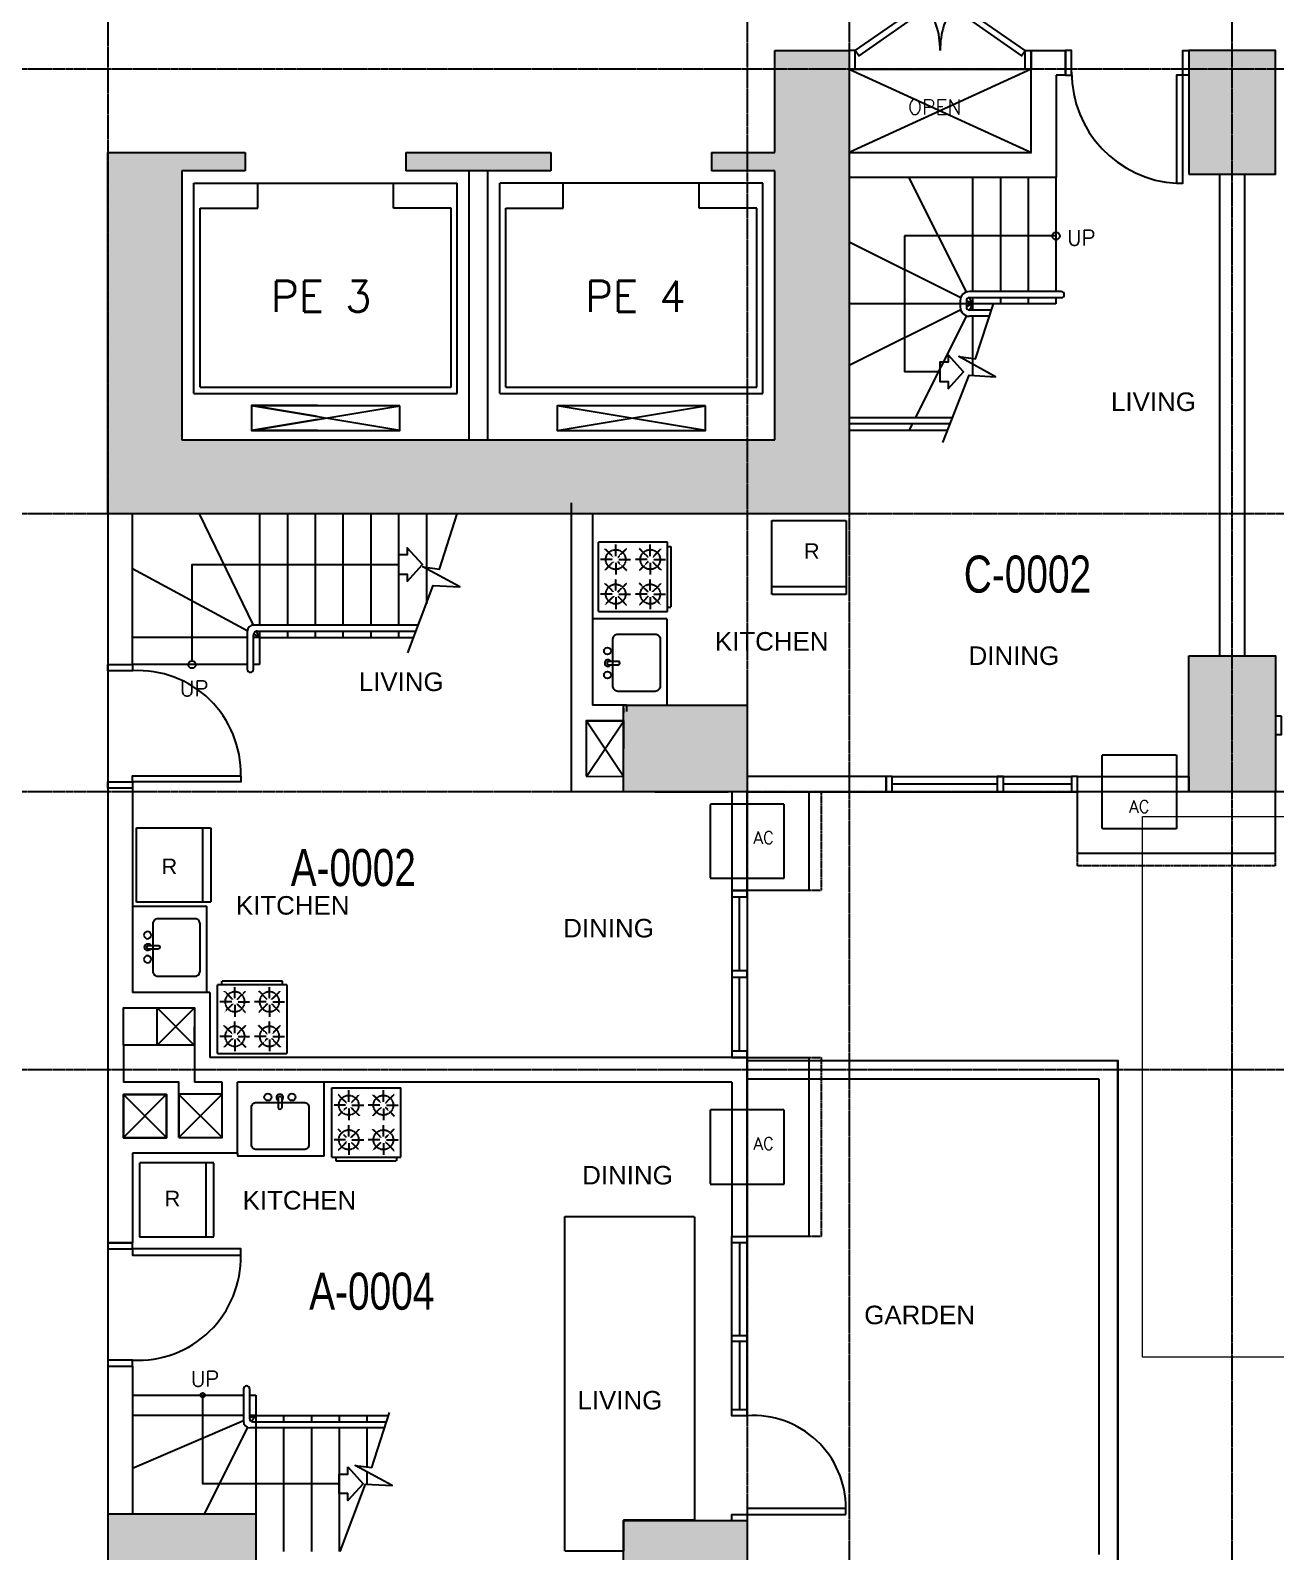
# Model space of a CAD drawing. Header units: inches. Extents: x -189245 to 740841, y -215444 to 469401.
# Drawn here: x -152777 to -142697, y -128204 to -115892 of the extents above; entities that cross this region are included whole.
import ezdxf
from ezdxf.enums import TextEntityAlignment as Align

# ---------------------------------------------------------------- set-up
doc = ezdxf.new("R2010")
doc.units = ezdxf.units.IN
doc.header["$LTSCALE"] = 10
doc.header["$MEASUREMENT"] = 0
for name, pattern in [('GRID NORMAL$0$GRID BASEMENT$0$GRID GROUND$0$GRID$0$$0$PHANTOM', [2.5, 1.25, -0.25, 0.25, -0.25, 0.25, -0.25]), ('HIDDEN', [0.375, 0.25, -0.125]), ('HIDDEN2', [0.1875, 0.125, -0.0625])]:
    doc.linetypes.add(name, pattern=pattern)
for name, color, linetype in [('1', 1, 'Continuous'), ('2', 2, 'Continuous'), ('A-CMU PLASTER', 8, 'Continuous'), ('A-CMU WALL', 4, 'Continuous'), ('a-dim', 8, 'Continuous'), ('A-DOOR', 1, 'Continuous'), ('A-EQUIPMENT', 2, 'Continuous'), ('A-EQUIPTMENT', 1, 'Continuous'), ('A-FIXTURE', 2, 'Continuous'), ('A-GRID', 8, 'Continuous'), ('A-HATCH COLUMN', 252, 'Continuous'), ('A-RAILING', 2, 'Continuous'), ('A-SHEARWALL', 6, 'Continuous'), ('A-STAIR', 1, 'Continuous'), ('A-TEXT', 3, 'Continuous'), ('A-UNIT NUMBER', 2, 'Continuous'), ('A-WINDOW', 2, 'Continuous'), ('COLUMN', 6, 'Continuous'), ('HATCH TSG', 9, 'Continuous'), ('TEXT', 3, 'Continuous'), ('TSG- OPENNING', 1, 'Continuous'), ('TSG- plaster', 4, 'Continuous'), ('TSG- PRE CAST', 4, 'Continuous'), ('TSG- WALL 100', 244, 'Continuous'), ('TSG-DIM_WINDWS', 1, 'Continuous')]:
    doc.layers.add(name, color=color, linetype=linetype)
doc.styles.add('ARIAL', font='ARIAL.TTF', dxfattribs={"width": 0.75})
doc.styles.add('PRSP_Simplex', font='simplex.shx')

# ---------------------------------------------------------------- blocks, each defined once
blk = doc.blocks.new('telephone door')
at = {"layer": 'A-DOOR', "color": 2}
for p, q in [((50, -15), (0, -15)), ((50, -15), (0, -15)), ((50, -165), (50, -15)), ((50, -165), (50, -15)), ((1425, -15), (1475, -15)), ((1425, -165), (1425, -15)), ((1425, -15), (1475, -15)), ((1475, -15), (1475, -165)), ((0, -165), (50, -165)), ((0, -165), (50, -165)), ((1475, -165), (1425, -165)), ((1475, -165), (1425, -165))]:
    blk.add_line(p, q, dxfattribs=at)
at = {"layer": 'A-DOOR'}
for p, q in [((1425, -165), (1425, -15)), ((1475, -15), (1475, -165))]:
    blk.add_line(p, q, dxfattribs=at)
at = {"layer": 'A-DOOR', "color": 2}
for points in [[(615, 377), (643, 336), (79, -56), (50, -15)], [(860, 377), (832, 336), (1396, -56), (1425, -15)]]:
    blk.add_lwpolyline(points, close=True, dxfattribs=at)
at = {"layer": 'A-DOOR'}
for centre, start, end in [((50, -15), 0, 34.8007), ((1425, -15), 145.1993, 180)]:
    blk.add_arc(centre, 688, start, end, dxfattribs=at)
blk = doc.blocks.new('A$C1A022A18')
at = {"layer": 'A-HATCH COLUMN'}
for color, points in [(254, [(-1113, -2775), (-1113, -2925), (-600, -2925), (-600, -3750), (0, -3750), (0, 0), (-6000, 0), (-6000, -2925), (-4888, -2925), (-4888, -2775), (-5400, -2775), (-5400, -600), (-600, -600), (-600, -2775)]), (256, [(-2413, -2925), (-2413, -2775), (-3587, -2775), (-3587, -2925)]), (254, [(-2413, -2925), (-2413, -2775), (-3587, -2775), (-3587, -2925)]), (254, [(-1113, -6075), (-1113, -6225), (-600, -6225), (-600, -8400), (-5400, -8400), (-5400, -6225), (-4888, -6225), (-4888, -6075), (-6000, -6075), (-6000, -9000), (0, -9000), (0, -5250), (-600, -5250), (-600, -6075)]), (256, [(-3587, -6075), (-3587, -6225), (-2413, -6225), (-2413, -6075)]), (254, [(-3587, -6075), (-3587, -6225), (-2413, -6225), (-2413, -6075)])]:
    blk.add_hatch(color=color, dxfattribs=at).paths.add_polyline_path(points)
at = {"color": 8}
for p, q in [((-4837, -674), (-4303, -763)), ((-4837, -674), (-4303, -763)), ((-3637, -675), (-4837, -875)), ((-4837, -675), (-3637, -875)), ((-1163, -675), (-2363, -875)), ((-2363, -675), (-1163, -875)), ((-4303, -785), (-4837, -874)), ((-4303, -785), (-4837, -874)), ((-4303, -8213), (-4837, -8124)), ((-4303, -8213), (-4837, -8124)), ((-3637, -8325), (-4837, -8125)), ((-4837, -8325), (-3637, -8125)), ((-1163, -8325), (-2363, -8125)), ((-2363, -8325), (-1163, -8125)), ((-4837, -8324), (-4303, -8235)), ((-4837, -8324), (-4303, -8235))]:
    blk.add_line(p, q, dxfattribs=at)
for p, q in [((-5303, -974), (-5303, -2674)), ((-5253, -1024), (-5253, -2474)), ((-5253, -2474), (-4787, -2474)), ((-4787, -2474), (-4787, -2674)), ((-5303, -8026), (-5303, -6326)), ((-4787, -6526), (-4787, -6326)), ((-5253, -7976), (-5253, -6526)), ((-5253, -6526), (-4787, -6526))]:
    blk.add_line(p, q)
at = {"color": 1}
for p, q in [((-5303, -974), (-5303, -2674)), ((-5303, -975), (-3172, -975)), ((-5303, -975), (-5303, -2675)), ((-3172, -975), (-3172, -2675)), ((-2828, -975), (-2828, -2675)), ((-697, -975), (-2828, -975)), ((-697, -975), (-697, -2675)), ((-5253, -1024), (-5253, -2474)), ((-5253, -1025), (-3222, -1025)), ((-5253, -1025), (-5253, -2475)), ((-3222, -1025), (-3222, -2475)), ((-2778, -1025), (-2778, -2475)), ((-747, -1025), (-2778, -1025)), ((-747, -1025), (-747, -2475)), ((-5253, -2474), (-4787, -2474)), ((-4787, -2474), (-4787, -2674)), ((-4787, -2475), (-4787, -2675)), ((-3222, -2475), (-3687, -2475)), ((-3687, -2475), (-3687, -2675)), ((-2778, -2475), (-2313, -2475)), ((-2313, -2475), (-2313, -2675)), ((-747, -2475), (-1213, -2475)), ((-1213, -2475), (-1213, -2675)), ((-5303, -2675), (-3172, -2675)), ((-697, -2675), (-2828, -2675)), ((-5303, -6325), (-3172, -6325)), ((-5303, -8025), (-5303, -6325)), ((-5303, -8026), (-5303, -6326)), ((-4787, -6525), (-4787, -6325)), ((-4787, -6526), (-4787, -6326)), ((-3687, -6525), (-3687, -6325)), ((-3172, -8025), (-3172, -6325)), ((-697, -6325), (-2828, -6325)), ((-2828, -8025), (-2828, -6325)), ((-2313, -6525), (-2313, -6325)), ((-1213, -6525), (-1213, -6325)), ((-697, -8025), (-697, -6325)), ((-5253, -7975), (-5253, -6525)), ((-3222, -6525), (-3687, -6525)), ((-3222, -7975), (-3222, -6525)), ((-2778, -7975), (-2778, -6525)), ((-2778, -6525), (-2313, -6525)), ((-747, -6525), (-1213, -6525)), ((-747, -7975), (-747, -6525)), ((-5253, -7976), (-5253, -6526)), ((-5253, -6526), (-4787, -6526)), ((-5253, -7975), (-3222, -7975)), ((-2778, -7975), (-747, -7975)), ((-5303, -8025), (-3172, -8025)), ((-2828, -8025), (-697, -8025))]:
    blk.add_line(p, q, dxfattribs=at)
at = {"color": 8}
for points in [[(-4303, -874), (-4837, -874), (-4837, -674), (-4303, -674)], [(-4303, -874), (-4837, -874), (-4837, -674), (-4303, -674)], [(-4303, -8124), (-4837, -8124), (-4837, -8324), (-4303, -8324)], [(-4303, -8124), (-4837, -8124), (-4837, -8324), (-4303, -8324)]]:
    blk.add_lwpolyline(points, dxfattribs=at)
for points in [[(-3637, -875), (-4837, -875), (-4837, -675), (-3637, -675)], [(-1163, -875), (-2363, -875), (-2363, -675), (-1163, -675)], [(-3637, -8125), (-4837, -8125), (-4837, -8325), (-3637, -8325)], [(-1163, -8125), (-2363, -8125), (-2363, -8325), (-1163, -8325)]]:
    blk.add_lwpolyline(points, close=True, dxfattribs=at)
at = {"layer": 'A-SHEARWALL', "color": 4}
for p, q in [((0, 0), (-6000, 0)), ((-6000, 0), (-6000, -2925)), ((0, -3750), (0, 0)), ((-5400, -2775), (-5400, -600)), ((-5400, -600), (-600, -600)), ((-600, -2775), (-600, -600)), ((-4888, -2775), (-5400, -2775)), ((-4888, -2925), (-4888, -2775)), ((-3051, -2775), (-3587, -2775)), ((-2413, -2775), (-3051, -2775)), ((-600, -2775), (-1113, -2775)), ((-6000, -2925), (-4888, -2925)), ((-3587, -2925), (-2413, -2925)), ((-1113, -2925), (-600, -2925)), ((-600, -2925), (-600, -3750)), ((-600, -3750), (0, -3750)), ((-600, -6075), (-600, -5250)), ((-600, -5250), (0, -5250)), ((0, -5250), (0, -9000)), ((-6000, -6075), (-4888, -6075)), ((-6000, -9000), (-6000, -6075)), ((-4888, -6075), (-4888, -6225)), ((-3587, -6075), (-2413, -6075)), ((-3587, -6075), (-2413, -6075)), ((-1113, -6075), (-600, -6075)), ((-4888, -6225), (-5400, -6225)), ((-5400, -6225), (-5400, -8400)), ((-2413, -6225), (-3587, -6225)), ((-2413, -6225), (-3587, -6225)), ((-600, -6225), (-1113, -6225)), ((-600, -8400), (-600, -6225)), ((-5400, -8400), (-600, -8400)), ((0, -9000), (-6000, -9000))]:
    blk.add_line(p, q, dxfattribs=at)
at = {"layer": 'A-SHEARWALL', "color": 2}
for p, q in [((-3075, -600), (-3075, -2775)), ((-3075, -600), (-3075, -2775)), ((-3075, -2775), (-3075, -600)), ((-2925, -600), (-2925, -2775)), ((-2925, -600), (-2925, -2775)), ((-2925, -2775), (-2925, -600)), ((-3075, -8400), (-3075, -6225)), ((-3075, -8400), (-3075, -6225)), ((-2925, -8400), (-2925, -6225)), ((-2925, -8400), (-2925, -6225))]:
    blk.add_line(p, q, dxfattribs=at)
at = {"layer": 'A-SHEARWALL'}
for p, q in [((-3051, -2775), (-3587, -2775)), ((-2413, -2775), (-2925, -2775))]:
    blk.add_line(p, q, dxfattribs=at)
at = {"layer": 'A-SHEARWALL', "color": 4}
for points in [[(-3587, -2775), (-3587, -2925)], [(-2413, -2775), (-2413, -2925)], [(-1113, -2775), (-1113, -2925)], [(-4888, -6075), (-4888, -6225)], [(-3587, -6075), (-3587, -6225)], [(-2413, -6075), (-2413, -6225)], [(-1113, -6075), (-1113, -6225)]]:
    blk.add_lwpolyline(points, dxfattribs=at)
at = {"layer": 'A-SHEARWALL'}
for points in [[(-2413, -2775), (-2413, -2925)], [(-2413, -2775), (-2413, -2925)], [(-1113, -2775), (-1113, -2925)]]:
    blk.add_lwpolyline(points, dxfattribs=at)
at = {"layer": 'A-TEXT', "linetype": 'Continuous', "style": 'PRSP_Simplex'}
for s, p in [('PE 1', (-4282, -1905)), ('PE 2', (-1739, -1905)), ('PE 3', (-4272, -7240)), ('PE 4', (-1729, -7240))]:
    blk.add_text(s, height=250, dxfattribs=at).set_placement(p, align=Align.MIDDLE)
blk = doc.blocks.new('SINK3')
at = {"layer": 'A-FIXTURE', "color": 2, "linetype": 'Continuous'}
for p, q in [((421, 17), (335, 17)), ((421, -12), (335, -12))]:
    blk.add_line(p, q, dxfattribs=at)
blk.add_lwpolyline([(40, 232), (342, 232, -0.414214), (382, 192), (382, -192, -0.414214), (342, -232), (40, -232, -0.414214), (0, -192), (0, 192, -0.414214)], format="xyb", close=True, dxfattribs=at)
at = {"layer": 'A-FIXTURE', "color": 2, "linetype": 'ByBlock'}
for centre in [(425, 100), (425, -95)]:
    blk.add_circle(centre, 28.8, dxfattribs=at)
at = {"layer": 'A-FIXTURE', "color": 2, "linetype": 'Continuous'}
for centre, radius, start, end in [((342, 3), 15.7, 115.7914, 244.2086), ((421, 3), 27.3, 211.2757, 148.7243), ((414, 3), 15.7, 295.7914, 64.2086)]:
    blk.add_arc(centre, radius, start, end, dxfattribs=at)
blk = doc.blocks.new('RANGE2')
at = {"layer": 'A-FIXTURE', "color": 1, "linetype": 'HIDDEN2'}
for p, q in [((-280, 0), (280, 0)), ((-280, 0), (-280, -560)), ((280, -560), (280, 0)), ((-158, -122), (-227, -53)), ((-140, -114), (-140, -18)), ((-122, -122), (-53, -53)), ((122, -122), (53, -53)), ((140, -114), (140, -18)), ((158, -122), (227, -53)), ((-166, -140), (-262, -140)), ((-158, -158), (-227, -227)), ((-140, -166), (-140, -262)), ((-122, -158), (-53, -227)), ((-114, -140), (-18, -140)), ((114, -140), (18, -140)), ((122, -158), (53, -227)), ((140, -166), (140, -262)), ((158, -158), (227, -227)), ((166, -140), (262, -140)), ((-158, -402), (-227, -333)), ((-140, -394), (-140, -298)), ((-122, -402), (-53, -333)), ((122, -402), (53, -333)), ((140, -394), (140, -298)), ((158, -402), (227, -333)), ((-166, -420), (-262, -420)), ((-158, -438), (-227, -507)), ((-140, -446), (-140, -542)), ((-122, -438), (-53, -507)), ((-114, -420), (-18, -420)), ((114, -420), (18, -420)), ((122, -438), (53, -507)), ((140, -446), (140, -542)), ((158, -438), (227, -507)), ((166, -420), (262, -420)), ((-280, -560), (280, -560)), ((-246, -560), (-246, -590)), ((-246, -590), (246, -590)), ((246, -560), (246, -590))]:
    blk.add_line(p, q, dxfattribs=at)
for centre in [(-140, -140), (140, -140), (-140, -420), (140, -420)]:
    blk.add_circle(centre, 80, dxfattribs=at)
blk = doc.blocks.new('REF')
at = {"color": 1, "linetype": 'HIDDEN2'}
blk.add_line((-300, 535), (300, 535), dxfattribs=at)
blk.add_lwpolyline([(-300, 0), (300, 0), (300, 600), (-300, 600)], close=True, dxfattribs=at)
blk = doc.blocks.new('A$C2BCE2093')
at = {"layer": 'TSG- OPENNING', "linetype": 'HIDDEN2'}
for points in [[(1000, 100), (1475, 100), (1475, 2809), (425, 2809), (425, 350), (1000, 350), (1000, 100)], [(1000, -100), (1475, -100), (1475, -2809), (425, -2809), (425, -350), (1000, -350), (1000, -100)]]:
    blk.add_lwpolyline(points, dxfattribs=at)

msp = doc.modelspace()

# ---------------------------------------------------------------- hatches: boundary and pattern name
at = {"layer": 'HATCH TSG'}
h = msp.add_hatch(color=254, dxfattribs=at)
h.paths.add_polyline_path([(-158824.71608, -94554.32588), (-158824.71608, -93854.32588), (-157824.71608, -93854.32588), (-157824.71608, -94554.32588)])
h.paths.add_polyline_path([(-158824.71608, -98654.32588), (-158824.71608, -97954.32588), (-157824.71608, -97954.32588), (-157824.71608, -98654.32588)])
h.paths.add_polyline_path([(-158824.71608, -106654.32588), (-158824.71608, -105954.32588), (-157724.71608, -105954.32588), (-157724.71608, -106654.32588)])
h.paths.add_polyline_path([(-152149.71608, -102704.32588), (-152149.71608, -101904.32588), (-150949.71608, -101904.32588), (-150949.71608, -102704.32588)])
h.paths.add_polyline_path([(-147974.76923, -102654.32588), (-147974.76923, -101954.32588), (-146974.76923, -101954.32588), (-146974.76923, -102654.32588)])
h.paths.add_polyline_path([(-140399.71608, -109654.32588), (-139699.71608, -109654.32588), (-139699.71608, -108554.32588), (-140399.71608, -108554.32588)])
h.paths.add_polyline_path([(-125399.71608, -117254.32588), (-124699.71608, -117254.32588), (-124699.71608, -116054.32588), (-125399.71608, -116054.32588)])
h.paths.add_polyline_path([(-131399.71608, -117254.32588), (-130699.71608, -117254.32588), (-130699.71608, -116054.32588), (-131399.71608, -116054.32588)])
h.paths.add_polyline_path([(-137399.71608, -117254.32588), (-136699.71608, -117254.32588), (-136699.71608, -116054.32588), (-137399.71608, -116054.32588)])
h.paths.add_polyline_path([(-143398.12939, -117054.32588), (-142698.12939, -117054.32588), (-142698.12939, -116054.32588), (-143398.12939, -116054.32588)])
h.paths.add_polyline_path([(-143398.12939, -120954.32588), (-142698.12939, -120954.32588), (-142698.12939, -122054.32588), (-143398.12939, -122054.32588)])
h.paths.add_polyline_path([(-137399.71608, -120954.32588), (-136699.71608, -120954.32588), (-136699.71608, -122054.32588), (-137399.71608, -122054.32588)])
h.paths.add_polyline_path([(-131399.71608, -120954.32588), (-130699.71608, -120954.32588), (-130699.71608, -122054.32588), (-131399.71608, -122054.32588)])
h.paths.add_polyline_path([(-125399.71608, -120954.32588), (-124699.71608, -120954.32588), (-124699.71608, -122054.32588), (-125399.71608, -122054.32588)])
h.paths.add_polyline_path([(-147974.76923, -128651.52747), (-147974.76923, -127951.52747), (-146974.76923, -127951.52747), (-146974.76923, -128651.52747)])
h.paths.add_polyline_path([(-152149.71672, -127901.52747), (-152149.71672, -128701.52747), (-150949.71672, -128701.52747), (-150949.71672, -127901.52747)])
h.paths.add_polyline_path([(-158824.71608, -136754.32588), (-158824.71608, -136054.32588), (-157824.71608, -136054.32588), (-157824.71608, -136754.32588)])
h.paths.add_polyline_path([(-158824.7154, -124654.32588), (-158824.7154, -123954.32588), (-157724.7154, -123954.32588), (-157724.7154, -124654.32588)])
h.paths.add_polyline_path([(-111949.71608, -110054.32588), (-111349.71608, -110054.32588), (-111349.71608, -108554.32588), (-111949.71608, -108554.32588)])
h.paths.add_polyline_path([(-111949.71608, -113054.32588), (-111349.71608, -113054.32588), (-111349.71608, -114554.32588), (-111949.71608, -114554.32588)])
h.paths.add_polyline_path([(-111949.71608, -117554.32588), (-111349.71608, -117554.32588), (-111349.71608, -116054.32588), (-111949.71608, -116054.32588)])
h.paths.add_polyline_path([(-111949.71608, -120554.32588), (-111349.71608, -120554.32588), (-111349.71608, -122054.32588), (-111949.71608, -122054.32588)])
h.paths.add_polyline_path([(-147974.76923, -109254.32588), (-147974.76923, -108554.32588), (-146974.76923, -108554.32588), (-146974.76923, -109254.32588)])
h.paths.add_polyline_path([(-147974.76923, -122054.32588), (-147974.76923, -121354.32588), (-146974.76923, -121354.32588), (-146974.76923, -122054.32588)])

# ---------------------------------------------------------------- linework, layer by layer
at = {"layer": '1', "linetype": 'ByBlock'}
for points in [[(-145389.79372, -119227.02552), (-145178.54801, -118683.37597), (-144963.17921, -118697.05833), (-145260.80101, -118531.72578), (-145127.45264, -118550.61976), (-144979.04939, -118105.25926)], [(-149720.89341, -120930.45025), (-149515.51432, -120384.55739), (-149300.01066, -120395.91973), (-149599.39561, -120233.80176), (-149465.85152, -120251.25866), (-149322.2528, -119804.32588)], [(-150268.30544, -128203.85919), (-150062.92635, -127657.96633), (-149847.42269, -127669.32867), (-150146.80764, -127507.21069), (-150013.26354, -127524.6676), (-149869.66483, -127077.73482)]]:
    msp.add_lwpolyline(points, dxfattribs=at)
at = {"layer": '2', "color": 2}
for points in [[(-144397.98481, -116254.32588), (-144347.98481, -116254.32588), (-144347.98481, -116054.32588), (-144397.98481, -116054.32588)], [(-143398.12939, -116254.32588), (-143448.12939, -116254.32588), (-143448.12939, -116054.32588), (-143398.12939, -116054.32588)], [(-143447.98481, -116254.32588), (-143497.98481, -116254.32588), (-143497.98481, -117129.32588), (-143447.98481, -117129.32588)], [(-151949.55444, -121024.79255), (-151949.55444, -121074.79255), (-152149.55444, -121074.79255), (-152149.55444, -121024.79255)], [(-151949.55444, -121974.79255), (-151949.55444, -122024.79255), (-152149.55444, -122024.79255), (-152149.75225, -121974.79255)], [(-151949.55444, -121974.79255), (-151949.55444, -121924.79255), (-151074.55444, -121924.79255), (-151074.55444, -121974.79255)], [(-151949.55444, -125754.79257), (-151949.55444, -125704.79257), (-152149.75225, -125704.79257), (-152149.75225, -125754.79257)], [(-151949.55444, -125754.79257), (-151949.55444, -125804.79257), (-151074.55444, -125804.79257), (-151074.55444, -125754.79257)], [(-151949.55444, -126704.79257), (-151949.55444, -126654.79257), (-152149.71609, -126654.79257), (-152149.55444, -126704.79257)]]:
    msp.add_lwpolyline(points, close=True, dxfattribs=at)
at = {"layer": 'A-CMU PLASTER'}
msp.add_line((-147897.51617, -122054.81013), (-148449.30058, -122054.81013), dxfattribs=at)
at = {"layer": 'A-CMU WALL', "color": 1, "ltscale": 500}
for p, q in [((-148275.31362, -121930.39192), (-147973.50301, -121480.33455)), ((-148275.08969, -121479.45006), (-147975.16762, -121929.27696))]:
    msp.add_line(p, q, dxfattribs=at)
at = {"layer": 'A-CMU WALL', "color": 1}
for p, q in [((-151449.78832, -124104.32588), (-151749.71609, -123804.32343)), ((-151749.67992, -124104.32588), (-151449.67992, -123804.32588)), ((-152024.4631, -124852.67121), (-151674.4631, -124502.67121)), ((-151674.46346, -124852.67121), (-152024.4631, -124504.32588)), ((-151574.4631, -124852.67121), (-151224.4631, -124502.67121)), ((-151224.46346, -124852.67121), (-151574.4631, -124504.32588))]:
    msp.add_line(p, q, dxfattribs=at)
at = {"layer": 'A-CMU WALL'}
for p, q in [((-152024.4961, -124104.32119), (-152024.4961, -124404.32588)), ((-151574.4631, -124852.67121), (-151574.4631, -124504.32588))]:
    msp.add_line(p, q, dxfattribs=at)
for points in [[(-148276.77509, -121929.35652), (-147974.6925, -121930.06886), (-147973.50301, -121479.33455), (-148276.96658, -121479.45077)], [(-152024.4961, -124104.32119), (-152024.4961, -123804.32119), (-151449.67992, -123804.32588), (-151449.67992, -124104.32588)], [(-152024.4961, -123804.32119), (-151449.67992, -123804.32588), (-151449.78832, -124104.32588), (-152024.4961, -124104.32119)], [(-152024.4631, -124854.32588), (-151674.57151, -124854.32588), (-151674.4631, -124504.32588), (-152024.4631, -124504.32588)], [(-152024.4631, -124504.32588), (-151674.4631, -124504.32588), (-151674.4631, -124854.32588), (-152024.4631, -124854.32588)]]:
    msp.add_lwpolyline(points, close=True, dxfattribs=at)
at = {"layer": 'A-CMU WALL', "linetype": 'Continuous'}
msp.add_lwpolyline([(-148275.08969, -121479.45006), (-147973.50301, -121479.33455)], dxfattribs=at)
msp.add_lwpolyline([(-148275.08969, -121479.45006), (-147973.50301, -121479.33455)], dxfattribs=at)
at = {"layer": 'A-CMU WALL', "color": 1}
for points in [[(-151749.71609, -123804.32833), (-151449.67992, -123804.32833), (-151449.67992, -124104.32588), (-151749.71609, -124104.32588)], [(-151574.4631, -124852.67121), (-151224.46346, -124852.67121), (-151224.4631, -124502.67121), (-151574.4631, -124502.67121)]]:
    msp.add_lwpolyline(points, close=True, dxfattribs=at)
at = {"layer": 'A-CMU WALL'}
for points in [[(-151574.4631, -124504.32588), (-151574.65549, -124404.32588), (-152024.4961, -124404.32588)], [(-152024.4631, -124504.32588), (-151674.4631, -124504.32588)], [(-151674.4631, -124504.32588), (-151674.4631, -124854.32588)], [(-151574.4631, -124852.67121), (-151574.4631, -124504.32588)]]:
    msp.add_lwpolyline(points, dxfattribs=at)
at = {"layer": 'a-dim', "lineweight": 0, "ltscale": 500}
msp.add_lwpolyline([(-143774.60768, -126630.03724), (-143774.60768, -122254.32588), (-138954.12705, -122254.32588), (-138954.12705, -125230.03724), (-140554.12705, -125230.03724), (-140554.12705, -126630.03724), (-141058.76872, -126630.03724), (-143774.60768, -126630.03724)], dxfattribs=at)
at = {"layer": 'A-DOOR'}
msp.add_line((-152149.55444, -121074.79255), (-152149.55444, -134654.79257), dxfattribs=at)
at = {"layer": 'A-DOOR', "color": 1}
msp.add_arc((-143448.06179, -116230.71156), 900, 180, 266.820169883, dxfattribs=at)
at = {"layer": 'A-DOOR'}
for centre, start, end in [((-151904.8978, -121904.19012), 358.578672429, 93.081958546), ((-151904.8978, -125825.395), 266.918041454, 1.421327571)]:
    msp.add_arc(centre, 830.59891, start, end, dxfattribs=at)
at = {"layer": 'A-EQUIPMENT', "ltscale": 100}
for points in [[(-146974.75225, -122054.32586), (-146474.75225, -122054.32586), (-146474.75225, -122854.32586), (-146974.75225, -122854.32586)], [(-142699.75225, -122054.32586), (-142699.75225, -122554.32586), (-144299.75225, -122554.32586), (-144299.75225, -122054.32586)], [(-146974.75225, -124204.32586), (-146474.75225, -124204.32586), (-146474.75225, -125654.32294), (-146974.75225, -125654.32294)]]:
    msp.add_lwpolyline(points, dxfattribs=at)
at = {"layer": 'A-EQUIPTMENT', "color": 1, "linetype": 'HIDDEN2'}
msp.add_line((-147724.75225, -122054.32586), (-147124.75225, -122054.32586), dxfattribs=at)
for points in [[(-144099.75225, -122354.32586), (-144099.75225, -121754.32586), (-143499.75225, -121754.32586), (-143499.75225, -122354.32586)], [(-146674.75225, -122154.32586), (-147274.75225, -122154.32586), (-147274.75225, -122754.32586), (-146674.75225, -122754.32586)], [(-146674.75225, -124629.32586), (-147274.75225, -124629.32586), (-147274.75225, -125229.32586), (-146674.75225, -125229.32586)]]:
    msp.add_lwpolyline(points, close=True, dxfattribs=at)
at = {"layer": 'A-EQUIPTMENT', "linetype": 'HIDDEN'}
for points in [[(-146474.75225, -122054.32586), (-146374.75225, -122054.32586), (-146374.75225, -122854.32586), (-146474.75225, -122854.32586)], [(-142699.75225, -122554.32586), (-142699.75225, -122654.32586), (-144299.75225, -122654.32586), (-144299.75225, -122554.32586)], [(-146474.75225, -124204.32586), (-146374.75225, -124204.32586), (-146374.75225, -125654.32294), (-146474.75225, -125654.32294)]]:
    msp.add_lwpolyline(points, dxfattribs=at)
at = {"layer": 'A-FIXTURE', "color": 2}
for p, q in [((-147625.18295, -120654.7031), (-148225.18295, -120654.7031)), ((-147625.18295, -120654.7031), (-147625.18295, -121354.32588)), ((-151949.55444, -122980.16979), (-151349.55444, -122980.16979)), ((-151349.55444, -123679.79257), (-151349.55444, -122980.16979)), ((-150399.80162, -125004.79257), (-150399.80162, -124404.79257)), ((-151099.4244, -124980.15335), (-151099.4244, -125004.79257)), ((-150399.80162, -125004.79257), (-151099.4244, -125004.79257))]:
    msp.add_line(p, q, dxfattribs=at)
at = {"layer": 'A-GRID', "linetype": 'GRID NORMAL$0$GRID BASEMENT$0$GRID GROUND$0$GRID$0$$0$PHANTOM'}
for p, q in [((-146149.75225, -84045.69046), (-146149.75225, -142774.05561)), ((-143049.75225, -84045.69046), (-143049.75227, -142774.05561)), ((-146974.75225, -85545.62796), (-146974.75226, -142849.05561)), ((-152149.75225, -106678.43838), (-152149.75225, -142774.05561)), ((-106879.08048, -116204.32588), (-168894.52032, -116204.32588)), ((-106879.08048, -119804.32588), (-168894.52032, -119804.32588)), ((-106879.08048, -122054.32588), (-168894.52032, -122054.32588)), ((-106879.08048, -124304.32588), (-168894.52032, -124304.32588))]:
    msp.add_line(p, q, dxfattribs=at)
at = {"layer": 'A-RAILING'}
for p, q in [((-144432.15958, -118005.25926), (-145174.75225, -118005.25926)), ((-144432.15958, -118055.25926), (-145174.75225, -118055.25926)), ((-145249.75225, -118080.25926), (-145249.75225, -118130.2597)), ((-145199.75225, -118080.25926), (-145199.75225, -118130.25952)), ((-144995.71042, -118155.25926), (-145174.75225, -118155.25926)), ((-145012.37144, -118205.25926), (-145174.75225, -118205.25926)), ((-145312.17062, -119027.25926), (-146149.75225, -119027.25926)), ((-145331.5991, -119077.25926), (-146149.75225, -119077.25926)), ((-151021.55446, -120754.79259), (-151021.55446, -121061.98468)), ((-149635.99513, -120704.79259), (-150971.55446, -120704.79259)), ((-150971.55446, -121061.98468), (-150971.55446, -120784.79259)), ((-150941.55446, -120754.79259), (-149654.80643, -120754.79259)), ((-151052.1114, -126888.13727), (-151052.1114, -127148.13727)), ((-151002.1114, -126888.13727), (-151002.1114, -127128.13727)), ((-150977.1114, -127153.13727), (-149893.8915, -127153.13727)), ((-149909.95642, -127203.13727), (-150997.1114, -127203.13727))]:
    msp.add_line(p, q, dxfattribs=at)
for centre, radius, start, end in [((-145174.75225, -118080.25926), 75, 90, 180), ((-145174.75225, -118080.25926), 25, 90, 180), ((-144432.15958, -118030.25926), 25, 270, 90), ((-145174.75225, -118130.25926), 75, 180, 270), ((-145174.75225, -118130.25926), 25, 180, 270), ((-150971.55446, -120754.79259), 50, 90, 180), ((-150941.55446, -120784.79259, 0), 30, 90, 180.000000054), ((-150996.55446, -121061.98468), 25, 180, 360), ((-151027.1114, -126888.13727), 25, 0, 180), ((-150997.1114, -127148.13727), 55, 180, 270), ((-150977.1114, -127128.13727), 25, 180, 270)]:
    msp.add_arc(centre, radius, start, end, dxfattribs=at)
at = {"layer": 'A-STAIR'}
for p, q in [((-145198.15255, -118009.0032), (-145665.15155, -117080.25926)), ((-145149.75225, -117080.25926), (-145149.75225, -118005.25926)), ((-144924.75225, -117080.25926), (-144924.75225, -118005.25926)), ((-144699.75225, -117080.25926), (-144699.75225, -118005.25926)), ((-144474.75225, -117080.25926), (-144474.75225, -118005.25926)), ((-144474.75225, -117555.25926), (-145699.75225, -117555.25926)), ((-145246.08475, -118057.09302), (-146149.75225, -117605.25926)), ((-145149.75225, -118105.25926), (-145174.89348, -118055.25966)), ((-145149.75225, -118055.25926), (-145149.75225, -118155.25926)), ((-144924.75225, -118055.25926), (-144924.75225, -118105.25926)), ((-144699.75225, -118055.25926), (-144699.75225, -118105.25926)), ((-144474.75225, -118055.25926), (-144474.75225, -118105.25926)), ((-145149.75225, -118105.25926), (-146149.75225, -118105.25926)), ((-145246.08475, -118153.42551), (-146149.75225, -118605.25926)), ((-145149.75225, -118105.25926), (-145199.75225, -118080.25926)), ((-144699.75225, -118105.25926), (-145199.75225, -118105.25926)), ((-145149.75225, -118105.25926), (-145199.75225, -118130.25926)), ((-144474.75225, -118105.25926), (-145199.75225, -118105.25926)), ((-145149.75225, -118105.25926), (-145174.89348, -118155.25886)), ((-145198.15255, -118201.51532), (-145613.36021, -119027.25926)), ((-145149.75225, -118205.25926), (-145149.75225, -118685.20536)), ((-145149.75225, -118205.25926), (-145149.75225, -118380.25926)), ((-145415.46523, -118655.25926), (-145699.75225, -118655.25926)), ((-146149.75225, -119127.25926), (-145351.02758, -119127.25926)), ((-145638.50164, -119077.25926), (-145663.64307, -119127.25926)), ((-151021.55446, -121024.79255), (-151949.55444, -121024.79255)), ((-150921.55443, -121024.79255), (-150971.55446, -121024.79255)), ((-151949.55444, -126938.13727), (-151052.1114, -126938.13727)), ((-151002.1114, -126938.13727), (-150952.1114, -126938.13727)), ((-150952.1114, -126938.13727), (-150952.1114, -127103.13727)), ((-150952.1114, -127002.72006), (-150952.1114, -128103.13775)), ((-151052.1114, -127103.13728), (-151949.55444, -127103.1373)), ((-151052.1114, -127146.13263), (-151949.55444, -127531.99147)), ((-150952.1114, -127103.13727), (-151002.1114, -127103.13728)), ((-150952.1114, -127103.13727), (-151002.1114, -127124.63495)), ((-150952.1114, -127103.13727), (-150985.9903, -127151.50745)), ((-150952.1114, -127103.13727), (-149877.82659, -127103.13727)), ((-150727.1114, -127103.13727), (-150727.1114, -127153.13727)), ((-150502.1114, -127103.13727), (-150502.1114, -127153.13727)), ((-150277.1114, -127103.13727), (-150277.1114, -127153.13727)), ((-150052.1114, -127103.13727), (-150052.1114, -127153.13727)), ((-151018.97712, -127198.604), (-151372.58699, -127907.1243)), ((-150952.1114, -127203.13727), (-150952.1114, -128103.13801)), ((-150727.1114, -127203.13727), (-150727.1114, -128203.85919)), ((-150502.1114, -127203.13727), (-150502.1114, -128203.85919)), ((-150277.1114, -127203.13727), (-150277.1114, -128203.85919)), ((-150052.1114, -127203.13727), (-150052.1114, -127519.5894)), ((-150052.1114, -127558.48903), (-150052.1114, -127655.26598))]:
    msp.add_line(p, q, dxfattribs=at)
at = {"layer": 'A-STAIR', "linetype": 'Continuous'}
for p, q in [((-150921.55443, -119804.32588), (-150921.55443, -120704.79259)), ((-150696.55443, -119804.32588), (-150696.55443, -120704.79259)), ((-150471.55443, -119804.32588), (-150471.55443, -120704.79259)), ((-150246.55443, -119804.32588), (-150246.55443, -120704.79259)), ((-150021.55443, -119804.32588), (-150021.55443, -120704.79259)), ((-149796.55443, -119804.32588), (-149796.55443, -120704.79259)), ((-149571.55443, -119804.32588), (-149571.55443, -120237.44116)), ((-149571.55443, -120248.87785), (-149571.55443, -120533.51071)), ((-150921.55443, -120754.79259), (-150921.55443, -120804.7925)), ((-150696.55443, -120754.79259), (-150696.55443, -120804.79251)), ((-150471.55443, -120754.79259), (-150471.55443, -120804.79254)), ((-150246.55443, -120754.79259), (-150246.55443, -120804.79255)), ((-150021.55443, -120754.79259), (-150021.55443, -120804.79257)), ((-149796.55443, -120754.79259), (-149796.55443, -120804.79258)), ((-150921.55446, -120804.79251), (-149673.61772, -120804.79258)), ((-150921.55443, -120804.79257), (-150921.55443, -121024.79255))]:
    msp.add_line(p, q, dxfattribs=at)
at = {"layer": 'A-STAIR'}
for points in [[(-145699.75225, -117555.25926), (-145699.75225, -118655.25926)], [(-151468.54827, -120994.85888), (-151468.54827, -120215.07318), (-149796.55443, -120215.07318)], [(-150277.1114, -127655.26598), (-151382.1114, -127655.26598), (-151382.1114, -126938.13727)]]:
    msp.add_lwpolyline(points, dxfattribs=at)
at = {"layer": 'A-STAIR', "color": 2}
for points in [[(-145346.64511, -118791.75926), (-145222.34037, -118655.25926), (-145346.64511, -118518.75926), (-145346.64511, -118577.25926), (-145415.46523, -118577.25926), (-145415.46523, -118733.25926), (-145346.64511, -118733.25926)], [(-149727.7343, -120351.57318), (-149603.42957, -120215.07318), (-149727.7343, -120078.57318), (-149727.7343, -120137.07318), (-149796.55443, -120137.07318), (-149796.55443, -120293.07318), (-149727.7343, -120293.07318)], [(-150208.29128, -127518.76598), (-150083.98654, -127655.26598), (-150208.29128, -127791.76598), (-150208.29128, -127733.26598), (-150277.1114, -127733.26598), (-150277.1114, -127577.26598), (-150208.29128, -127577.26598)]]:
    msp.add_lwpolyline(points, close=True, dxfattribs=at)
at = {"layer": 'A-STAIR', "linetype": 'Continuous'}
for points in [[(-150970.27236, -120704.79259), (-151408.96125, -119804.32588)], [(-151021.40472, -120750.92592), (-151949.55444, -120250.21353)], [(-150921.55446, -120804.79251), (-150965.55937, -120781.05302)], [(-150921.55443, -120804.79257), (-150943.4529, -120759.84308)]]:
    msp.add_lwpolyline(points, dxfattribs=at)
at = {"layer": 'A-STAIR', "color": 2}
for centre, radius in [((-144474.75225, -117555.25926), 30), ((-151468.54827, -121024.85888), 30), ((-151382.1114, -126938.13727), 18.30594)]:
    msp.add_circle(centre, radius, dxfattribs=at)
at = {"layer": 'A-WINDOW', "color": 1}
for p, q in [((-144674.73518, -116205.25927), (-146149.752, -116880.25926)), ((-146149.73518, -116204.83874), (-144672.98481, -116880.25926)), ((-146099.73518, -116204.83874), (-144724.73518, -116204.83874)), ((-147099.42693, -122904.32588), (-147099.42693, -124154.32588)), ((-146974.933, -122904.32588), (-146974.933, -124154.32588)), ((-147099.42693, -127104.42129), (-147099.42693, -125654.32588)), ((-146974.42693, -127104.42129), (-146974.42693, -125654.32588))]:
    msp.add_line(p, q, dxfattribs=at)
at = {"layer": 'A-WINDOW', "color": 1, "ltscale": 100}
for p, q in [((-145799.71608, -121929.61648), (-144349.71608, -121929.61648)), ((-145799.71608, -122054.61648), (-144324.71608, -122054.61648))]:
    msp.add_line(p, q, dxfattribs=at)
at = {"layer": 'A-WINDOW', "color": 2}
for p, q in [((-144949.71608, -121992.11648), (-145799.71608, -121992.11648)), ((-144349.71608, -121992.11648), (-144899.71608, -121992.11648)), ((-147036.99922, -123504.32296), (-147036.99922, -122904.32296)), ((-147036.99922, -124154.32296), (-147036.99922, -123554.32296)), ((-147036.92693, -125704.41837), (-147036.92693, -126454.41837)), ((-147036.92693, -126504.41837), (-147036.92693, -127054.41837))]:
    msp.add_line(p, q, dxfattribs=at)
for points in [[(-142648.27394, -121441.82588), (-142698.27394, -121441.82588), (-142698.27394, -121591.82588), (-142648.27394, -121591.82588)], [(-145799.71608, -121929.61648), (-145849.71608, -121929.61648), (-145849.71608, -122054.61648), (-145799.71608, -122054.61648)], [(-144899.71608, -121929.61648), (-144949.71608, -121929.61648), (-144949.71608, -122054.61648), (-144899.71608, -122054.61648)], [(-144299.71608, -121929.61648), (-144349.71608, -121929.61648), (-144349.71608, -122054.61648), (-144299.71608, -122054.61648)], [(-146974.933, -122904.32588), (-146974.933, -122854.32588), (-147099.78842, -122854.32588), (-147099.78842, -122904.32588)], [(-146974.57151, -122904.32296), (-146974.57151, -122854.32296), (-147099.42693, -122854.32296), (-147099.42693, -122904.32296)], [(-146974.57151, -123554.32296), (-146974.57151, -123504.32296), (-147099.42693, -123504.32296), (-147099.42693, -123554.32296)], [(-146974.57151, -124204.32588), (-146974.57151, -124154.32588), (-147099.42693, -124154.32588), (-147099.42693, -124204.32588)], [(-146974.21002, -124204.32296), (-146974.21002, -124154.32296), (-147099.06545, -124154.32296), (-147099.06545, -124204.32296)], [(-147099.42693, -125654.32296), (-146974.42693, -125654.32296), (-146974.42693, -125704.32296), (-147099.42693, -125704.32296)], [(-147099.42693, -126454.41837), (-146974.42693, -126454.41837), (-146974.42693, -126504.41837), (-147099.42693, -126504.41837)], [(-146974.75225, -127054.32588), (-146974.75225, -127104.32588), (-147099.60768, -127104.32588), (-147099.60768, -127054.32588)], [(-147099.42693, -127054.41837), (-146974.42693, -127054.41837), (-146974.42693, -127104.41837), (-147099.42693, -127104.41837)]]:
    msp.add_lwpolyline(points, close=True, dxfattribs=at)
at = {"layer": 'A-WINDOW', "color": 3, "linetype": 'HIDDEN2'}
msp.add_lwpolyline([(-146374.75225, -124379.32588), (-146974.57151, -124379.32588), (-146974.57151, -124229.32588), (-146374.75225, -124229.32588)], dxfattribs=at)
at = {"layer": 'A-WINDOW'}
for points in [[(-146974.75225, -127904.32588), (-146974.75225, -127954.32588), (-147099.54367, -127954.32022), (-147099.54743, -127904.32588)], [(-146174.75225, -127904.32588), (-146174.75225, -127854.32588), (-146974.75225, -127854.32588), (-146974.75225, -127904.32588)]]:
    msp.add_lwpolyline(points, close=True, dxfattribs=at)
at = {"layer": 'A-WINDOW', "color": 1}
msp.add_arc((-146926.28354, -127854.31354), 751.53128, 359.999058872, 93.672905866, dxfattribs=at)
at = {"layer": 'COLUMN'}
for points in [[(-143398.12939, -117054.32588), (-142698.12939, -117054.32588), (-142698.12939, -116054.32588), (-143398.12939, -116054.32588)], [(-143398.12939, -120954.32588), (-142698.12939, -120954.32588), (-142698.12939, -122054.32588), (-143398.12939, -122054.32588)], [(-147974.76923, -122054.32588), (-147974.76923, -121354.32588), (-146974.76923, -121354.32588), (-146974.76923, -122054.32588)], [(-152149.71672, -127901.52747), (-152149.71672, -128701.52747), (-150949.71672, -128701.52747), (-150949.71672, -127901.52747)], [(-147974.76923, -128651.52747), (-147974.76923, -127951.52747), (-146974.76923, -127951.52747), (-146974.76923, -128651.52747)]]:
    msp.add_lwpolyline(points, close=True, dxfattribs=at)
at = {"layer": 'TSG- plaster', "color": 4, "linetype": 'Continuous'}
for p, q in [((-144674.71609, -116880.25926), (-144674.71609, -116054.32588)), ((-144674.71609, -116054.32588), (-144397.98481, -116054.32588)), ((-144397.98481, -116254.32588), (-144397.98481, -116054.32588)), ((-144397.98481, -116254.32588), (-144472.98481, -116254.32588)), ((-144472.98481, -116254.32588), (-144472.98481, -117080.25926)), ((-146149.75225, -116880.25926), (-144672.98481, -116880.25926)), ((-146149.75225, -116880.25926), (-144674.71609, -116880.25926)), ((-146149.75225, -117080.25926), (-144472.98481, -117080.25926)), ((-143149.57151, -117054.32588), (-143149.57151, -120954.32588)), ((-142949.57151, -117054.32588), (-142949.57151, -120954.32588)), ((-148400.24902, -119716.39281), (-148400.24902, -122054.50643)), ((-152149.55444, -119804.79257), (-152149.55444, -121024.79255)), ((-151949.55444, -121024.79255), (-151949.55444, -119804.79257)), ((-148225.95714, -119804.37309), (-148225.38264, -121354.43123)), ((-152149.55444, -121024.79255), (-151949.55444, -121024.79255)), ((-147950.90563, -121354.32588), (-148225.96672, -121354.43123)), ((-147950.13142, -121355.30833), (-147950.13142, -121404.85083)), ((-152149.55444, -122024.79255), (-152149.55444, -123910.21338)), ((-151949.55444, -122024.79255), (-152149.55444, -122024.79255)), ((-151949.55444, -122024.32586), (-151949.55444, -123679.79257)), ((-147974.67984, -122054.34344), (-148400.24902, -122054.50643)), ((-147974.67984, -122054.34344), (-148399.67981, -122054.50621)), ((-151324.66285, -123679.79257), (-151949.55444, -123679.79257)), ((-151324.66285, -123679.79257), (-151324.66285, -124204.79257)), ((-152149.55444, -123847.00487), (-152149.55444, -125704.79257)), ((-151449.65793, -124104.68666), (-151449.65793, -124404.79257)), ((-146974.73519, -124204.79257), (-151324.66285, -124204.79257)), ((-151224.44112, -124404.79257), (-151449.65793, -124404.79257)), ((-151224.44112, -124503.03199), (-151224.44112, -124404.79257)), ((-147099.60768, -124404.79257), (-151099.44639, -124404.79257)), ((-151099.44639, -124979.79257), (-151099.44639, -124404.79257)), ((-151099.44639, -124979.79257), (-151949.55444, -124979.79257)), ((-151949.55444, -124979.79257), (-151949.55444, -125704.32588)), ((-152149.75225, -125704.32588), (-151949.55444, -125704.32588)), ((-152149.55444, -126704.79257), (-152149.55444, -127901.99416)), ((-152149.55444, -126704.79257), (-151949.55444, -126704.79257)), ((-151949.55444, -126704.79257), (-151949.55444, -127901.52747))]:
    msp.add_line(p, q, dxfattribs=at)
at = {"layer": 'TSG- plaster', "color": 3, "ltscale": 2}
for p in [(-146374.75225, -124229.32588), (-143974.57151, -132379.32588)]:
    msp.add_line(p, (-143974.57151, -124229.32588), dxfattribs=at)
at = {"layer": 'TSG- plaster', "ltscale": 500}
msp.add_line((-146974.73519, -124404.79257), (-146974.75225, -124404.79257), dxfattribs=at)
at = {"layer": 'TSG- plaster', "color": 3, "ltscale": 2}
for points in [[(-146374.75225, -124229.32588), (-143974.57151, -124229.32588), (-143974.57151, -124379.32588)], [(-144124.57151, -124379.32588), (-146374.75225, -124379.32588)], [(-143974.57151, -124379.32588), (-143974.57151, -132379.32588), (-144126.54732, -132379.32588)], [(-144125.52237, -128229.32588), (-144124.57151, -124379.32588)]]:
    msp.add_lwpolyline(points, dxfattribs=at)
at = {"layer": 'TSG- PRE CAST', "ltscale": 100}
for points in [[(-145849.71608, -121929.61648), (-146974.57151, -121929.61648), (-146974.57151, -122054.61648), (-145849.71608, -122054.61648)], [(-144299.71608, -121929.61648), (-143398.09322, -121929.61648), (-143397.94864, -122054.32588), (-144299.71608, -122054.61648)], [(-146974.57151, -122054.61648), (-147099.42693, -122054.32588), (-147099.42693, -122854.32588), (-146974.57151, -122854.32588)]]:
    msp.add_lwpolyline(points, close=True, dxfattribs=at)
msp.add_lwpolyline([(-147099.60768, -124404.79257), (-147099.60768, -125654.32296), (-146974.57151, -125654.32296), (-146974.57151, -124204.32588), (-147099.60768, -124204.32588), (-147099.60768, -124204.79257)], dxfattribs=at)
at = {"layer": 'TSG- WALL 100', "ltscale": 100}
msp.add_line((-147975.13142, -121380.31791), (-147975.13142, -121413.90461), dxfattribs=at)
at = {"layer": 'TSG-DIM_WINDWS'}
for p, q in [((-151021.55446, -120804.79259), (-151949.55444, -120804.79259)), ((-150921.55446, -120804.79259), (-150971.55446, -120804.79259))]:
    msp.add_line(p, q, dxfattribs=at)

# ---------------------------------------------------------------- block references
at = {"layer": 'A-FIXTURE', "color": 1, "extrusion": (0, 0, -1), "zscale": -1, "rotation": 180}
msp.add_blockref('REF', (146473.9917, -119858.80039), dxfattribs=at)
at = {"layer": 'A-FIXTURE', "extrusion": (0, 0, -1), "xscale": -1, "zscale": -1}
for name, p, rotation in [('RANGE2', (148178.74383, -120314.37269), 270), ('SINK3', (147679.31901, -121009.54055), 180)]:
    msp.add_blockref(name, p, dxfattribs=dict(at, rotation=rotation))
at = {"layer": 'A-FIXTURE', "color": 1, "xscale": -1, "rotation": 270}
msp.add_blockref('REF', (-151917.23054, -122646.69701), dxfattribs=at)
at = {"layer": 'A-FIXTURE', "xscale": -1}
msp.add_blockref('SINK3', (-151403.69051, -123314.76178), dxfattribs=at)
at = {"layer": 'A-FIXTURE', "xscale": -1, "rotation": 180}
msp.add_blockref('RANGE2', (-150981.55463, -124174.00363), dxfattribs=at)
at = {"layer": 'A-FIXTURE'}
msp.add_blockref('RANGE2', (-150059.47121, -124451.23169), dxfattribs=at)
at = {"layer": 'A-FIXTURE', "rotation": 90}
msp.add_blockref('SINK3', (-150754.63907, -124950.65651), dxfattribs=at)
at = {"layer": 'A-FIXTURE', "color": 1, "rotation": 270}
msp.add_blockref('REF', (-151892.63381, -125357.20985), dxfattribs=at)
at = {"layer": 'A-WINDOW', "color": 1}
msp.add_blockref('telephone door', (-146149.73518, -116040.25926), dxfattribs=at)
at = {"layer": 'TSG-DIM_WINDWS'}
msp.add_blockref('A$C1A022A18', (-146149.75225, -110804.32588), dxfattribs=at)
at = {"layer": 'TSG-DIM_WINDWS', "xscale": -1}
msp.add_blockref('A$C2BCE2093', (-146974.76923, -128301.12152), dxfattribs=at)

# ---------------------------------------------------------------- texts
at = {"layer": 'A-TEXT', "style": 'PRSP_Simplex'}
for p in [(-144384.73656, -117632.8575), (-151566.41251, -121281.34324), (-151478.69248, -126868.7358)]:
    msp.add_text('UP', height=125, dxfattribs=at).set_placement(p)
at = {"layer": 'A-TEXT', "width": 5794.7602848}
for s, insert, char_height, attachment_point in [('{\\fArial|b0|i0|c0|p34;R}', (-146388.10754, -120043.13709), 125, 3), ('{\\Fromans|c0;AC}', (-143882.62924, -122123.79413), 100, 1), ('{\\Fromans|c0;AC}', (-146923.50872, -122376.43289), 100, 1), ('{\\fArial|b0|i0|c0|p34;R}', (-151588.46299, -122595.38908), 125, 3), ('{\\Fromans|c0;AC}', (-146923.50872, -124851.43289), 100, 1), ('{\\fArial|b0|i0|c0|p34;R}', (-151563.86625, -125408.51778), 125, 9)]:
    msp.add_mtext(s, dxfattribs=dict(at, insert=insert, char_height=char_height, attachment_point=attachment_point))
at = {"layer": 'A-UNIT NUMBER', "style": 'ARIAL', "width": 0.75}
for s, p in [('C-0002', (-145220.85223, -120442.31362)), ('A-0002', (-150669.52444, -122817.82076)), ('A-0004', (-150520.06629, -126246.5969))]:
    msp.add_text(s, height=300, dxfattribs=at).set_placement(p)
at = {"layer": 'TEXT', "width": 1290, "attachment_point": 7}
for s, insert, char_height in [('{\\Fromans|c0;OPEN}', (-145672.96952, -116571.60949), 120), ('{\\fArial|b0|i0|c0|p34;LIVING}', (-144028.88653, -118974.23192), 150), ('{\\fArial|b0|i0|c0|p34;KITCHEN}', (-147235.65013, -120913.69779), 150), ('{\\fArial|b0|i0|c0|p34;DINING}', (-145182.02273, -121029.99427), 150), ('{\\fArial|b0|i0|c0|p34;LIVING}', (-150118.6578, -121241.04235), 150), ('{\\fArial|b0|i0|c0|p34;KITCHEN}', (-151113.01284, -123050.83307), 150), ('{\\fArial|b0|i0|c0|p34;DINING}', (-148463.29657, -123235.53951), 150), ('{\\fArial|b0|i0|c0|p34;DINING}', (-148309.98085, -125234.98688), 150), ('{\\fArial|b0|i0|c0|p34;KITCHEN}', (-151058.80548, -125437.72437), 150), ('{\\fArial|b0|i0|c0|p34;GARDEN}', (-146026.76512, -126366.16423), 150), ('{\\fArial|b0|i0|c0|p34;LIVING}', (-148348.56508, -127056.36901), 150)]:
    msp.add_mtext(s, dxfattribs=dict(at, insert=insert, char_height=char_height))

doc.saveas('drawing.dxf')
